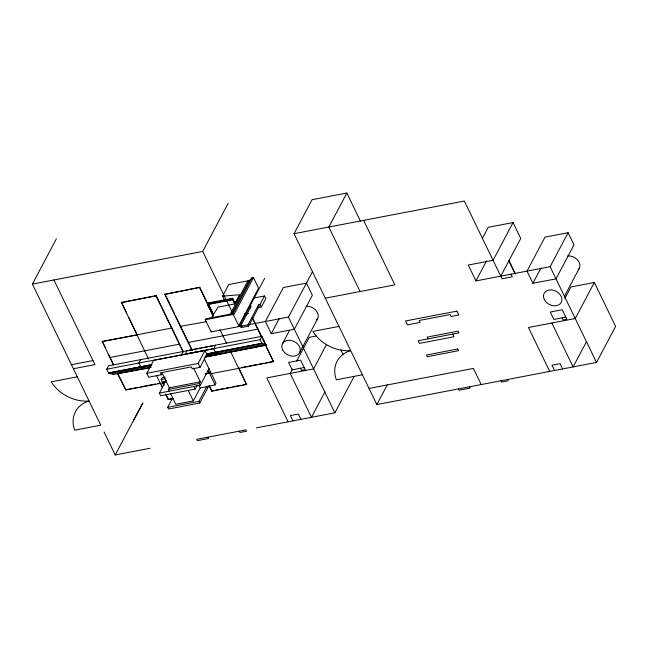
<?xml version="1.0" encoding="UTF-8"?>
<svg xmlns="http://www.w3.org/2000/svg" width="648" height="648" viewBox="0 0 648 648"><rect width="100%" height="100%" fill="white"/><g stroke="black" fill="none" stroke-linecap="round" stroke-linejoin="round"><path stroke-width="0.97" d="M77.323 376.804L51.241 381.81A33.728 25.871 27.9 0 0 89.043 400.991A33.728 25.871 27.9 0 0 74.682 430.175L100.764 425.177L32.4 284.099L56.392 238.78M148.554 359.089L121.435 302.381L156.233 295.707L183.319 351.605M113.368 364.986L102.263 341.326L136.882 335.008M110.087 357.461L179.69 344.112M106.709 369.206L108.516 365.796L215.533 345.287L213.719 348.705L106.709 369.206L108.548 373.005L151.851 364.703M108.548 373.005L151.689 364.589M121.249 302.738L156.233 295.707M191.889 350.285L164.803 294.386L199.795 287.356L208.162 304.625M140.729 359.632L138.923 363.05L140.762 366.849L143.119 367.554A4.293 1.993 79.1 0 1 144.974 368.477L144.998 368.437M117.28 373.054L125.72 389.723M32.4 284.099L202.703 251.432L228.193 203.294M146.772 373.305L153.617 360.369L204.995 350.511L206.89 354.432L200.046 367.367L192.31 368.85L191.363 366.889L160.356 372.835L161.303 374.795L148.667 377.217L146.772 373.305L198.15 363.447L204.995 350.511M171.874 327.977L102.076 341.682M164.803 294.386L199.795 287.356M180.63 326.3L206.291 321.692M161.303 374.795L162.186 373.127L169.29 387.771L168.407 389.448L169.25 391.19M166.439 381.461L162.494 382.223L161.206 379.574L162.194 377.719L165.151 377.152M162.494 382.223L164.228 385.422M197.049 385.657L195.218 389.1L160.663 395.734L159.384 393.085L166.22 380.165M208.016 303.677L208.413 302.932L232.664 298.283L232.462 299.416L208.211 304.074L208.016 303.677L232.268 299.02L232.664 298.283M213.038 315.957L207.546 304.633L207.943 303.888L208.373 303.807L213.435 314.264M207.546 304.633L208.413 302.932M181.505 354.861L183.311 351.451M213.467 314.92L208.405 304.471L208.794 303.726L233.045 299.076L235.038 303.183M188.447 342.428L258.05 329.079M312.539 271.601L288.457 317.083L211.151 331.906L205.254 319.739L205.748 318.816L233.701 313.454L234.09 314.248L253.473 277.627L258.601 288.214L239.209 324.826L239.598 325.62M224.613 300.291L222.612 296.152L228.76 284.537L249.302 280.6L251.902 277.935L253.473 277.627M165.507 394.089L168.156 399.541L172.319 398.423M170.4 393.287L175.73 404.287L193.323 400.918L200.192 387.941L206.696 386.694L207.514 388.387L199.762 403.032L168.537 409.018L167.719 407.325L172.733 397.856M211.151 331.906L211.645 330.982M208.405 304.471L232.648 299.813L233.045 299.076M211.41 317.852L218.036 307.111L234.641 303.928L239.501 294.751L222.612 296.152M229.902 314.807L247.876 280.876M231.328 314.531L249.302 280.6M232.988 313.656L251.902 277.935M233.701 313.454L233.207 314.385L205.254 319.739M206.704 354.205L215.663 352.318L217.866 353.241A4.293 1.993 79.1 0 1 219.769 354.132L205.011 356.967M168.407 389.448L199.414 383.503L200.297 381.826L193.614 368.04M159.384 393.085L200.256 385.244L208.996 368.744M205.683 373.937L209.296 373.248L210.276 371.385M167.719 407.325L198.936 401.339L206.696 386.694M264.595 278.413L239.104 326.551L202.703 251.432M208.494 386.532L207.611 388.201L206.793 386.508L215.136 384.912L216.019 383.235L204.306 359.057M250.687 308.051L249.828 306.285L251.262 306.018L240.53 326.276L241.169 327.596L242.109 325.839M564.878 298.388L570.929 286.959L594.321 282.471L615.6 326.373L596.508 362.435L376.853 404.563L294.054 233.701L312.053 199.714L346.834 193.047L360.474 221.203M209.069 385.73L211.71 391.181L213.889 390.452M257.653 307.679L261.387 306.966L265.81 298.598L264.53 295.958L260.099 304.317L258.682 304.592L247.957 324.851L248.597 326.171L241.169 327.596M248.597 326.171L259.322 305.913L258.682 304.592M261.954 336.288L187.159 350.633L185.344 354.043L260.148 339.698L261.954 336.288L263.947 340.694M206.801 354.019L262.084 343.31L264.344 344.209A4.293 1.993 79.1 0 1 266.198 345.133L264.092 340.799M271.245 333.68L294.354 329.249L312.352 295.261L306.455 283.095L283.346 287.526L265.348 321.513L271.245 333.68L279.296 318.476M265.866 345.214L205.027 357.202M346.834 193.047L328.836 227.035L360.086 291.527M211.71 391.181L246.515 384.507L238.772 367.797M282.415 343.861L289.518 330.448M210.851 373.718L273.497 361.697L252.404 317.431M299.66 352.617L317.658 318.63M292.515 369.012L290.183 373.41L311.461 417.312L324.964 391.805M296.703 361.098L309.274 337.349L316.103 336.045M326.616 344.299L313.575 368.923L266.79 377.897L288.068 421.799M256.406 427.874L334.854 412.825L353.946 376.772M376.853 404.563L387.269 384.888M482.193 238.723L488.228 227.318L513.046 222.556L520.741 238.424L500.758 276.153M513.046 222.556L493.071 260.285L468.253 265.048L475.94 280.916L486.632 260.731M532.899 283.289L556.008 278.859L574.007 244.863L568.11 232.697L545 237.128L527.002 271.123L532.899 283.289L540.95 268.078M475.94 280.916L550.111 266.692L568.11 232.697M564.157 296.857L579.312 268.231M594.321 282.471L575.23 318.533L528.452 327.499L549.723 371.409M586.618 341.415L573.115 366.922L551.845 323.012M104.077 432.005L115.198 454.953L142.924 402.886L133.188 420.965M108.645 372.819L110.849 373.75L151.203 366.007M217.866 353.241L206.056 355.509M294.054 233.701L464.365 201.042L502.046 278.802L512.309 276.834L511.029 274.185M210.543 302.956L215.395 302.025M220.247 301.093L222.183 300.721M224.127 300.348L232.851 298.679M254.259 297.926L264.53 295.958M325.304 298.193L394.867 284.853L363.617 220.361M244.264 314.094L248.241 313.324M245.074 314.256L248.054 313.681M71.466 364.711L92.988 360.588M73.418 368.744L94.94 364.613L53.922 279.968M338.977 326.414L312.895 331.42A33.728 25.871 27.9 0 0 350.698 350.6A33.728 25.871 27.9 0 0 336.336 379.785L362.418 374.779M206.971 353.881L262.084 343.31M206.226 355.371L264.295 344.234M205.181 356.829L266.223 345.084M151.138 367.278L112.76 374.641A4.293 1.993 79.1 0 0 110.905 373.718M149.534 367.845L117.904 373.596L125.283 388.832M161.206 379.574L165.159 378.821M163.563 381.85L165.515 381.478M205.497 373.807L209.393 373.062L215.136 384.912M126.716 389.537L138.648 387.245M140.632 386.864L155.552 384.005M157.537 383.624L159.53 383.243M241.866 367.448L246.839 366.501M248.824 366.112L256.786 364.589M258.771 364.208L263.744 363.253M265.729 362.872L273.691 361.349M125.534 390.08L163.32 382.83M169.29 387.771L200.297 381.826M565.834 317.147L553.854 319.448L550.265 312.044L562.245 309.744L566.862 319.27L563.153 319.982L562.124 317.86M304.179 367.546L292.199 369.846L288.611 362.435L300.591 360.142L305.208 369.66L301.498 370.373L300.469 368.258M215.873 390.072L223.835 388.541M225.82 388.16L230.793 387.204M232.778 386.824L240.732 385.301M242.725 384.92L246.702 384.159M168.156 399.541L173.129 398.585M369.036 388.444L473.38 368.429L481.189 384.548M115.198 454.953L149.972 448.286M233.758 302.106L235.751 301.944M550.111 266.692L596.508 362.435M562.561 368.947L560.002 363.658L552.007 365.189L554.575 370.478M508.996 260.609L515.508 274.055M508.81 260.958L514.885 273.505M507.505 379.501L508.145 380.83L501.584 382.085L500.945 380.765M452.701 334.117L453.981 336.766L419.426 343.391L418.138 340.743L459.019 332.91L458.177 331.16L427.162 337.106L428.012 338.855M469.565 386.783L470.205 388.103L459.076 390.234L458.436 388.913M340.921 349.888L343.092 354.367M288.457 317.083L334.854 412.825M260.099 304.317L261.387 306.966M252.218 317.779L261.338 336.604M265.251 344.671L273.497 361.697M300.907 419.337L298.339 414.048L290.353 415.579L292.92 420.868M260.148 339.698L261.986 343.497M232.648 299.813L234.641 303.928M207.976 304.552L213.467 315.876M199.608 287.704L212.819 314.977M219.866 329.516L226.695 343.61M230.218 350.876L246.515 384.507M213.719 348.705L215.557 352.504M239.29 431.155L239.93 432.475L246.491 431.22L245.851 429.899L196.781 439.304L197.421 440.632L208.551 438.494L207.911 437.173M208.016 370.599L209.296 373.248M164.989 294.03L174.685 314.029M175.559 315.843L192.302 350.382M209.701 386.289L211.459 389.926M198.15 363.447L200.046 367.367M199.414 383.503L200.256 385.244M156.047 296.063L183.133 351.961M198.968 385.43L200.192 387.941M193.938 386.459L195.218 389.1M198.936 401.339L199.762 403.032M188.398 390.76L193.323 400.918M121.435 302.381L126.716 313.292M128.92 317.836L136.85 334.198M161.295 384.645L162.178 386.459M166.139 394.64L168.342 399.184M156.703 375.905L162.429 387.723M102.263 341.326L105.308 347.603M108.783 354.772L113.554 364.63M305.994 306.334A9.671 7.42 27.9 0 1 316.426 310.983A9.671 7.42 27.9 0 1 316.516 320.201M567.656 255.944A9.671 7.42 27.9 0 1 578.089 260.593A9.671 7.42 27.9 0 1 578.17 269.811M456.905 311.113L405.535 320.963L407.43 324.883L420.066 322.453L419.118 320.501L450.125 314.547L451.073 316.507L458.808 315.025L456.905 311.113M457.699 348.997L426.473 354.991L427.299 356.684L458.517 350.69L457.699 348.997M282.617 349.855A9.671 7.42 27.9 0 0 298.517 354.189A9.671 7.42 27.9 0 0 291.973 340.678A9.671 7.42 27.9 0 0 282.617 349.855M544.28 299.465A9.671 7.42 27.9 0 0 560.172 303.799A9.671 7.42 27.9 0 0 553.627 290.28A9.671 7.42 27.9 0 0 544.28 299.465"/></g></svg>
